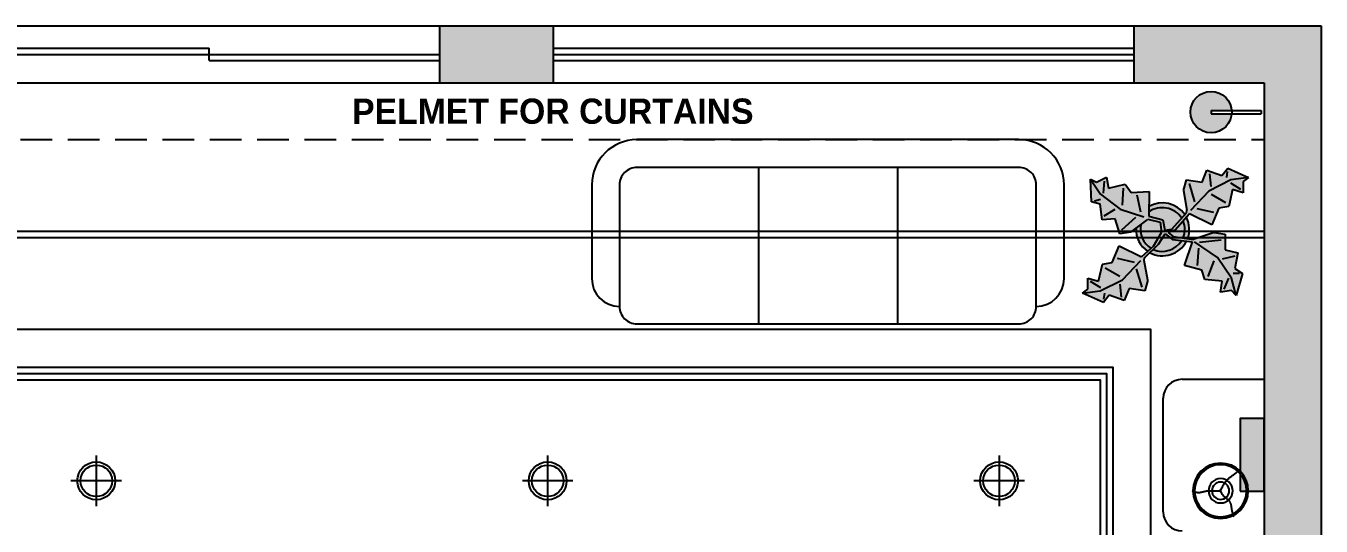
# Model space of a CAD drawing. Header units: inches. Extents: x 9636 to 21597, y -10243 to 557.
# Drawn here: x 16466.8 to 16672, y -7496.8 to -7417.7 of the extents above; entities that cross this region are included whole.
import ezdxf

# ---------------------------------------------------------------- set-up
doc = ezdxf.new("R2010")
doc.units = ezdxf.units.IN
doc.header["$MEASUREMENT"] = 0
doc.linetypes.add('DASHED', pattern=[0.75, 0.5, -0.25])
doc.layers.add('IEL-HATCH-002', color=7, linetype='Continuous')
doc.layers.add('TEFRİŞ', color=11, linetype='Continuous')
doc.styles.add('MtXpl_Stylus_BT', font='')
doc.styles.get('MtXpl_Stylus_BT').set_extended_font_data('Stylus BT', bold=True)

# ---------------------------------------------------------------- blocks, each defined once
blk = doc.blocks.new('bhtrht')
at = {"layer": 'IEL-HATCH-002', "true_color": 0x939598, "transparency": 33554687}
h = blk.add_hatch(color=252, dxfattribs=at)
h.dxf.hatch_style = 1
h.paths.add_polyline_path([(12208.66, -5928.51), (12166.16, -5928.51), (12166.16, -6030.51), (12169.83, -6030.51), (12175.16, -6030.51), (12175.16, -5942.51), (12180.16, -5942.51), (12180.16, -5937.51), (12208.66, -5937.51)])
h.paths.add_polyline_path([(12316.66, -5928.51), (12292.66, -5928.51), (12292.66, -5937.51), (12316.66, -5937.51)])
h.paths.add_polyline_path([(12395.16, -5928.51), (12316.66, -5928.51), (12316.66, -6147.51), (12323.16, -6147.51), (12323.16, -5937.51), (12395.16, -5937.51)])
h.paths.add_polyline_path([(12424.16, -6147.51), (12400.16, -6147.51), (12400.16, -6033.51), (12396.5, -6033.51), (12395.16, -6033.51), (12395.16, -6147.51), (12323.16, -6147.51), (12316.66, -6147.51), (12316.66, -6156.51), (12323.16, -6156.51), (12395.16, -6156.51), (12424.16, -6156.51), (12424.16, -6152.84)])
h.paths.add_polyline_path([(12316.66, -6147.51), (12175.16, -6147.51), (12175.16, -6127.81), (12175.16, -6084.51), (12184.66, -6084.51), (12184.66, -6079.51), (12175.16, -6079.51), (12175.16, -6072.51), (12166.16, -6072.51), (12166.16, -6156.51), (12316.66, -6156.51)])
h.paths.add_polyline_path([(12636.16, -5928.51), (12606.56, -5928.51), (12606.56, -5937.51), (12627.16, -5937.51), (12627.16, -6129.51), (12627.16, -6135.51), (12627.16, -6147.51), (12467.16, -6147.51), (12467.16, -6156.51), (12636.16, -6156.51)])
h.paths.add_polyline_path([(12514.56, -5928.51), (12496.56, -5928.51), (12496.56, -5937.51), (12514.56, -5937.51)], flags=17)
h.paths.add_polyline_path([(12423.56, -5928.51), (12395.16, -5928.51), (12395.16, -6003.51), (12400.16, -6003.51), (12400.16, -5937.51), (12423.56, -5937.51)])
h = blk.add_hatch(color=252, dxfattribs=at)
h.dxf.hatch_style = 1
h.set_gradient(color1=(88, 186, 72), color2=(19, 103, 52), name='CYLINDER')
h.paths.add_polyline_path([(12613.03, -5960.85), (12615.34, -5958.23), (12618.86, -5959.99), (12619.98, -5957.38), (12621.53, -5957.09), (12622.15, -5954.42), (12623.84, -5954.91), (12623.84, -5953.15), (12624.68, -5952.51), (12621.37, -5951.04), (12620.46, -5952.17), (12618.07, -5951.33), (12617.3, -5953.23), (12614.83, -5952.89), (12614.35, -5954.58), (12614.92, -5957.67), (12614.87, -5958.07), (12612.53, -5960.66), (12611.39, -5960.85), (12611.1, -5959.2), (12608.88, -5958.64), (12608.91, -5954.71), (12606.08, -5954.85), (12605.15, -5953.58), (12602.47, -5954.19), (12602.17, -5952.46), (12600.59, -5953.23), (12599.65, -5952.75), (12599.78, -5956.37), (12601.19, -5956.7), (12601.49, -5959.22), (12603.53, -5959.07), (12604.3, -5961.44), (12606.03, -5961.14), (12608.57, -5959.27), (12608.72, -5959.11), (12610.67, -5959.56), (12610.89, -5961.22), (12609.62, -5963.37), (12607.72, -5965.08), (12604.2, -5963.33), (12603.08, -5965.94), (12601.53, -5966.22), (12600.9, -5968.9), (12599.21, -5968.41), (12599.22, -5970.17), (12598.38, -5970.8), (12601.69, -5972.27), (12602.6, -5971.14), (12604.99, -5971.98), (12605.76, -5970.08), (12608.22, -5970.43), (12608.71, -5968.74), (12608.14, -5965.64), (12608.19, -5965.24), (12610.39, -5963.05), (12611.46, -5961.4), (12612.62, -5962.3), (12615.77, -5962.7), (12614.52, -5966.43), (12617.26, -5967.18), (12617.76, -5968.67), (12620.49, -5968.92), (12620.24, -5970.66), (12621.98, -5970.41), (12622.73, -5971.16), (12623.73, -5967.67), (12622.48, -5966.93), (12622.98, -5964.44), (12620.99, -5963.94), (12620.99, -5961.46), (12619.25, -5961.21), (12615.9, -5962.32), (12612.75, -5961.86), (12611.96, -5961.22)])
h = blk.add_hatch(color=252, dxfattribs=at)
h.dxf.hatch_style = 1
h.paths.add_polyline_path([(12608.89, -5957.95), (12608.88, -5958.64), (12611.1, -5959.2), (12611.39, -5960.85), (12612.53, -5960.66), (12614.09, -5958.94, 0.422139)])
h.paths.add_polyline_path([(12610.89, -5961.22), (12610.67, -5959.56), (12608.72, -5959.11), (12608.57, -5959.27), (12607.63, -5959.96, 0.320152), (12609.24, -5963.72), (12609.62, -5963.37)])
h.paths.add_polyline_path([(12614.1, -5962.49), (12612.62, -5962.3), (12611.46, -5961.4), (12610.39, -5963.05), (12609.52, -5963.91, 0.36519)])
h.paths.add_polyline_path([(12614.33, -5959.38), (12613.03, -5960.85), (12611.96, -5961.22), (12612.75, -5961.86), (12614.31, -5962.08, 0.188383)])
h = blk.add_hatch(color=252, dxfattribs=at)
h.dxf.hatch_style = 1
h.paths.add_polyline_path([(12608.9, -5957.09), (12608.89, -5957.95, -0.422139), (12614.09, -5958.94), (12614.59, -5958.38, 0.390322)])
h.paths.add_polyline_path([(12614.83, -5958.81), (12614.33, -5959.38, -0.188383), (12614.31, -5962.08), (12615.03, -5962.19, 0.204823)])
h.paths.add_polyline_path([(12614.85, -5962.58), (12614.1, -5962.49, -0.36519), (12609.52, -5963.91), (12609.04, -5964.4, 0.411659)])
h = blk.add_hatch(color=252, dxfattribs=at)
h.dxf.hatch_style = 1
h.paths.add_polyline_path([(12607.63, -5959.96), (12606.85, -5960.54, 0.259563), (12608.7, -5964.2), (12609.24, -5963.72, -0.320152)])
at = {"color": 252, "true_color": 0x939598}
for p, q in [((12395.16, -5928.51), (12636.16, -5928.51)), ((12496.56, -5937.51), (12496.56, -5928.51)), ((12514.56, -5937.51), (12514.56, -5928.51)), ((12606.56, -5937.51), (12606.56, -5928.51)), ((12636.16, -5928.51), (12636.16, -6156.51)), ((12423.56, -5932.01), (12460.06, -5932.01)), ((12460.06, -5934.01), (12460.06, -5932.01)), ((12514.56, -5932.01), (12606.56, -5932.01)), ((12423.56, -5933.01), (12496.56, -5933.01)), ((12460.06, -5934.01), (12496.56, -5934.01)), ((12514.56, -5933.01), (12606.56, -5933.01)), ((12514.56, -5934.01), (12606.56, -5934.01)), ((12400.16, -5937.51), (12627.16, -5937.51)), ((12627.16, -5937.51), (12627.16, -6129.51)), ((12588.3, -5946.51), (12527.8, -5946.51)), ((12547.05, -5950.91), (12547.05, -5975.66)), ((12569.05, -5950.91), (12569.05, -5975.66)), ((12620.46, -5952.17), (12621.37, -5951.04)), ((12621.37, -5951.04), (12624.68, -5952.51)), ((12599.78, -5956.37), (12599.65, -5952.75)), ((12599.65, -5952.75), (12600.59, -5953.23)), ((12599.65, -5952.75), (12601.2, -5955.12)), ((12600.59, -5953.23), (12602.17, -5952.46)), ((12601.68, -5954.97), (12601.85, -5953.08)), ((12602.17, -5952.46), (12602.47, -5954.19)), ((12614.35, -5954.58), (12614.83, -5952.89)), ((12614.83, -5952.89), (12617.3, -5953.23)), ((12617.3, -5953.23), (12618.07, -5951.33)), ((12618.07, -5951.33), (12620.46, -5952.17)), ((12621.87, -5952.87), (12618.36, -5954.64)), ((12618.49, -5951.9), (12618.71, -5953.94)), ((12621.3, -5951.54), (12621.17, -5952.52)), ((12624.68, -5952.51), (12621.87, -5952.87)), ((12624.68, -5952.51), (12623.84, -5953.15)), ((12623.84, -5953.15), (12623.84, -5954.91)), ((12520.65, -5953.66), (12520.65, -5968.51)), ((12595.45, -5968.51), (12595.45, -5953.66)), ((12601.2, -5955.12), (12604.33, -5957.51)), ((12602.47, -5954.19), (12605.15, -5953.58)), ((12604.83, -5954.21), (12604.65, -5956.88)), ((12605.15, -5953.58), (12606.08, -5954.85)), ((12606.08, -5954.85), (12608.91, -5954.71)), ((12607.63, -5958), (12607.02, -5955.32)), ((12608.91, -5954.71), (12608.88, -5958.64)), ((12614.35, -5954.58), (12614.92, -5957.67)), ((12615.26, -5953.45), (12616.11, -5956.33)), ((12618.36, -5954.64), (12615.47, -5957.73)), ((12621.1, -5956.53), (12618.78, -5955.2)), ((12622.15, -5954.42), (12621.53, -5957.09)), ((12621.8, -5953.37), (12623.42, -5954.35)), ((12623.84, -5954.91), (12622.15, -5954.42)), ((12601.19, -5956.7), (12599.78, -5956.37)), ((12600.25, -5956.22), (12601.2, -5955.91)), ((12601.49, -5959.22), (12601.19, -5956.7)), ((12619.98, -5957.38), (12618.86, -5959.99)), ((12621.53, -5957.09), (12619.98, -5957.38)), ((12603.53, -5959.07), (12601.49, -5959.22)), ((12601.81, -5958.59), (12603.54, -5957.5)), ((12604.3, -5961.44), (12603.53, -5959.07)), ((12604.33, -5957.51), (12608.1, -5958.72)), ((12604.62, -5960.81), (12606.84, -5958.78)), ((12606.03, -5961.14), (12608.57, -5959.27)), ((12608.57, -5959.27), (12608.72, -5959.11)), ((12608.72, -5959.11), (12610.67, -5959.56)), ((12608.88, -5958.64), (12611.1, -5959.2)), ((12611.1, -5959.2), (12611.39, -5960.85)), ((12612.53, -5960.66), (12614.87, -5958.07)), ((12615.34, -5958.23), (12613.03, -5960.85)), ((12614.87, -5958.07), (12614.92, -5957.67)), ((12618.86, -5959.99), (12615.34, -5958.23)), ((12616.46, -5957.39), (12619.14, -5958.01)), ((12606.03, -5961.14), (12604.3, -5961.44)), ((12609.62, -5963.37), (12610.89, -5961.22)), ((12610.39, -5963.05), (12611.46, -5961.4)), ((12610.67, -5959.56), (12610.67, -5959.56)), ((12610.67, -5959.56), (12610.89, -5961.22)), ((12611.39, -5960.85), (12612.53, -5960.66)), ((12611.46, -5961.4), (12612.62, -5962.3)), ((12613.03, -5960.85), (12611.96, -5961.22)), ((12611.96, -5961.22), (12612.75, -5961.86)), ((12619.25, -5961.21), (12615.9, -5962.32)), ((12619.25, -5961.21), (12620.99, -5961.46)), ((12620.99, -5961.46), (12620.99, -5963.94)), ((12603.08, -5965.94), (12604.2, -5963.33)), ((12604.2, -5963.33), (12607.72, -5965.08)), ((12609.62, -5963.37), (12607.72, -5965.08)), ((12608.19, -5965.24), (12610.39, -5963.05)), ((12612.62, -5962.3), (12615.77, -5962.7)), ((12612.75, -5961.86), (12615.9, -5962.32)), ((12614.52, -5966.43), (12615.77, -5962.7)), ((12619.75, -5965.19), (12616.12, -5962.71)), ((12616.92, -5962.76), (12620.33, -5962.35)), ((12606.6, -5965.93), (12603.92, -5965.3)), ((12608.14, -5965.64), (12608.19, -5965.24)), ((12616.76, -5963.69), (12616.51, -5966.43)), ((12621.98, -5968.42), (12619.75, -5965.19)), ((12622.48, -5964.94), (12620.49, -5965.44)), ((12620.99, -5963.94), (12622.98, -5964.44)), ((12622.98, -5964.44), (12622.48, -5966.93)), ((12600.9, -5968.9), (12601.53, -5966.22)), ((12601.53, -5966.22), (12603.08, -5965.94)), ((12601.96, -5966.78), (12604.28, -5968.11)), ((12604.7, -5968.68), (12607.59, -5965.62)), ((12607.8, -5969.87), (12606.95, -5966.98)), ((12608.71, -5968.74), (12608.14, -5965.64)), ((12617.26, -5967.18), (12614.52, -5966.43)), ((12617.76, -5968.67), (12617.26, -5967.18)), ((12618.25, -5968.17), (12619.25, -5965.68)), ((12622.48, -5966.93), (12623.73, -5967.67)), ((12599.22, -5970.17), (12599.21, -5968.41)), ((12599.21, -5968.41), (12600.9, -5968.9)), ((12601.26, -5969.95), (12599.64, -5968.97)), ((12601.19, -5970.44), (12604.7, -5968.68)), ((12604.57, -5971.42), (12604.35, -5969.38)), ((12608.71, -5968.74), (12608.22, -5970.43)), ((12620.49, -5968.92), (12617.76, -5968.67)), ((12620.24, -5970.66), (12620.49, -5968.92)), ((12621.49, -5968.42), (12620.74, -5970.16)), ((12622.73, -5971.16), (12621.98, -5968.42)), ((12623.23, -5967.67), (12622.23, -5967.67)), ((12623.73, -5967.67), (12622.73, -5971.16)), ((12598.38, -5970.8), (12599.22, -5970.17)), ((12598.38, -5970.8), (12601.19, -5970.44)), ((12601.69, -5972.27), (12598.38, -5970.8)), ((12602.6, -5971.14), (12601.69, -5972.27)), ((12601.76, -5971.78), (12601.89, -5970.79)), ((12604.99, -5971.98), (12602.6, -5971.14)), ((12605.76, -5970.08), (12604.99, -5971.98)), ((12608.22, -5970.43), (12605.76, -5970.08)), ((12621.98, -5970.41), (12620.24, -5970.66)), ((12622.73, -5971.16), (12621.98, -5970.41)), ((12614.16, -5984.44), (12627.16, -5984.44)), ((12627.16, -5984.44), (12627.16, -6008.44)), ((12611.16, -6005.44), (12611.16, -5987.44))]:
    blk.add_line(p, q, dxfattribs=at)
at = {"color": 252, "linetype": 'DASHED', "ltscale": 10, "true_color": 0x939598}
blk.add_line((12400.16, -5946.51), (12627.16, -5946.51), dxfattribs=at)
at = {"color": 252, "true_color": 0x939598}
blk.add_lwpolyline([(12527.8, -5975.66), (12588.3, -5975.66, 0.414214), (12591.05, -5972.91), (12591.05, -5953.66, 0.414214), (12588.3, -5950.91), (12527.8, -5950.91, 0.414214), (12525.05, -5953.66), (12525.05, -5972.91, 0.414214)], format="xyb", close=True, dxfattribs=at)
for centre, radius, start, end in [((12527.8, -5953.66), 7.15, 90, 180), ((12588.3, -5953.66), 7.15, 0, 90), ((12611.05, -5960.83), 4.31, 34.6099, 120.1028), ((12611, -5960.97), 3.69, 33.3774, 124.9414), ((12610.86, -5960.71), 3.71, 338.2396, 20.9137), ((12610.98, -5960.73), 4.31, 340.2076, 26.5091), ((12611.07, -5960.71), 4.22, 177.6517, 235.8548), ((12611.07, -5960.71), 3.52, 167.7009, 238.6725), ((12611.03, -5960.56), 4.33, 242.5812, 332.0847), ((12610.97, -5960.48), 3.72, 247.3711, 327.472), ((12525.05, -5968.51), 4.4, 180, 270), ((12591.05, -5968.51), 4.4, 270, 0), ((12614.16, -5987.44), 3, 90, 180), ((12614.16, -6005.44), 3, 180, 270)]:
    blk.add_arc(centre, radius, start, end, dxfattribs=at)
at = {"layer": 'TEFRİŞ', "color": 252, "linetype": 'Continuous', "true_color": 0x939598}
for p, q in [((12621.16, -6000.5), (12621.21, -6000.43)), ((12621.16, -6000.5), (12621.21, -6000.43)), ((12621.21, -6000.43), (12621.27, -6000.37)), ((12621.21, -6000.43), (12621.27, -6000.37)), ((12621.27, -6000.37), (12621.33, -6000.3)), ((12621.27, -6000.37), (12621.33, -6000.3)), ((12621.33, -6000.3), (12621.4, -6000.24)), ((12621.33, -6000.3), (12621.4, -6000.24)), ((12621.4, -6000.24), (12621.46, -6000.18)), ((12621.4, -6000.24), (12621.46, -6000.18)), ((12621.46, -6000.18), (12621.53, -6000.12)), ((12621.46, -6000.18), (12621.53, -6000.12)), ((12621.53, -6000.12), (12621.6, -6000.06)), ((12621.53, -6000.12), (12621.6, -6000.06)), ((12621.6, -6000.06), (12621.68, -6000)), ((12621.6, -6000.06), (12621.68, -6000)), ((12621.68, -6000), (12621.75, -5999.94)), ((12621.68, -6000), (12621.75, -5999.94)), ((12621.75, -5999.94), (12621.83, -5999.88)), ((12621.75, -5999.94), (12621.83, -5999.88)), ((12621.83, -5999.88), (12621.92, -5999.81)), ((12621.83, -5999.88), (12621.92, -5999.81)), ((12621.92, -5999.81), (12622, -5999.75)), ((12621.92, -5999.81), (12622, -5999.75)), ((12622, -5999.75), (12622.1, -5999.69)), ((12622, -5999.75), (12622.1, -5999.69)), ((12622.1, -5999.69), (12622.19, -5999.62)), ((12622.1, -5999.69), (12622.19, -5999.62)), ((12622.19, -5999.62), (12622.3, -5999.55)), ((12622.19, -5999.62), (12622.3, -5999.55)), ((12622.3, -5999.55), (12622.41, -5999.47)), ((12622.3, -5999.55), (12622.41, -5999.47)), ((12622.41, -5999.47), (12622.52, -5999.39)), ((12622.41, -5999.47), (12622.52, -5999.39)), ((12622.52, -5999.39), (12622.65, -5999.31)), ((12622.52, -5999.39), (12622.65, -5999.31)), ((12622.65, -5999.31), (12622.78, -5999.21)), ((12622.65, -5999.31), (12622.78, -5999.21)), ((12622.78, -5999.21), (12622.93, -5999.1)), ((12622.78, -5999.21), (12622.93, -5999.1)), ((12622.93, -5999.1), (12623.08, -5998.98)), ((12622.93, -5999.1), (12623.08, -5998.98)), ((12623.08, -5998.98), (12623.25, -5998.84)), ((12623.08, -5998.98), (12623.25, -5998.84)), ((12623.25, -5998.84), (12623.43, -5998.69)), ((12623.25, -5998.84), (12623.43, -5998.69)), ((12615.86, -6002.19), (12615.72, -6002.14)), ((12615.86, -6002.19), (12615.72, -6002.14)), ((12615.99, -6002.24), (12615.86, -6002.19)), ((12615.99, -6002.24), (12615.86, -6002.19)), ((12616.11, -6002.28), (12615.99, -6002.24)), ((12616.11, -6002.28), (12615.99, -6002.24)), ((12616.24, -6002.32), (12616.11, -6002.28)), ((12616.24, -6002.32), (12616.11, -6002.28)), ((12616.36, -6002.35), (12616.24, -6002.32)), ((12616.36, -6002.35), (12616.24, -6002.32)), ((12616.47, -6002.38), (12616.36, -6002.35)), ((12616.47, -6002.38), (12616.36, -6002.35)), ((12616.58, -6002.4), (12616.47, -6002.38)), ((12616.58, -6002.4), (12616.47, -6002.38)), ((12616.68, -6002.41), (12616.58, -6002.4)), ((12616.68, -6002.41), (12616.58, -6002.4)), ((12616.77, -6002.42), (12616.68, -6002.41)), ((12616.77, -6002.42), (12616.68, -6002.41)), ((12616.87, -6002.41), (12616.77, -6002.42)), ((12616.87, -6002.41), (12616.77, -6002.42)), ((12616.95, -6002.4), (12616.87, -6002.41)), ((12616.95, -6002.4), (12616.87, -6002.41)), ((12617.04, -6002.38), (12616.95, -6002.4)), ((12617.04, -6002.38), (12616.95, -6002.4)), ((12617.12, -6002.36), (12617.04, -6002.38)), ((12617.12, -6002.36), (12617.04, -6002.38)), ((12617.2, -6002.34), (12617.12, -6002.36)), ((12617.2, -6002.34), (12617.12, -6002.36)), ((12617.28, -6002.32), (12617.2, -6002.34)), ((12617.28, -6002.32), (12617.2, -6002.34)), ((12617.36, -6002.3), (12617.28, -6002.32)), ((12617.36, -6002.3), (12617.28, -6002.32)), ((12617.44, -6002.28), (12617.36, -6002.3)), ((12617.44, -6002.28), (12617.36, -6002.3)), ((12617.52, -6002.26), (12617.44, -6002.28)), ((12617.52, -6002.26), (12617.44, -6002.28)), ((12617.6, -6002.24), (12617.52, -6002.26)), ((12617.6, -6002.24), (12617.52, -6002.26)), ((12617.68, -6002.23), (12617.6, -6002.24)), ((12617.68, -6002.23), (12617.6, -6002.24)), ((12617.76, -6002.21), (12617.68, -6002.23)), ((12617.76, -6002.21), (12617.68, -6002.23)), ((12617.84, -6002.19), (12617.76, -6002.21)), ((12617.84, -6002.19), (12617.76, -6002.21)), ((12617.91, -6002.18), (12617.84, -6002.19)), ((12617.91, -6002.18), (12617.84, -6002.19)), ((12617.99, -6002.17), (12617.91, -6002.18)), ((12617.99, -6002.17), (12617.91, -6002.18)), ((12618.07, -6002.16), (12617.99, -6002.17)), ((12618.07, -6002.16), (12617.99, -6002.17)), ((12618.14, -6002.15), (12618.07, -6002.16)), ((12618.14, -6002.15), (12618.07, -6002.16)), ((12618.22, -6002.14), (12618.14, -6002.15)), ((12618.22, -6002.14), (12618.14, -6002.15)), ((12618.29, -6002.14), (12618.22, -6002.14)), ((12618.29, -6002.14), (12618.22, -6002.14)), ((12618.37, -6002.14), (12618.29, -6002.14)), ((12618.37, -6002.14), (12618.29, -6002.14)), ((12618.45, -6002.13), (12618.37, -6002.14)), ((12618.45, -6002.13), (12618.37, -6002.14)), ((12618.53, -6002.13), (12618.45, -6002.13)), ((12618.53, -6002.13), (12618.45, -6002.13)), ((12618.61, -6002.13), (12618.53, -6002.13)), ((12618.61, -6002.13), (12618.53, -6002.13)), ((12618.69, -6002.14), (12618.61, -6002.13)), ((12618.69, -6002.14), (12618.61, -6002.13)), ((12618.78, -6002.14), (12618.69, -6002.14)), ((12618.78, -6002.14), (12618.69, -6002.14)), ((12618.86, -6002.14), (12618.78, -6002.14)), ((12618.86, -6002.14), (12618.78, -6002.14)), ((12618.95, -6002.14), (12618.86, -6002.14)), ((12618.95, -6002.14), (12618.86, -6002.14)), ((12619.04, -6002.14), (12618.95, -6002.14)), ((12619.04, -6002.14), (12618.95, -6002.14)), ((12619.14, -6002.15), (12619.04, -6002.14)), ((12619.14, -6002.15), (12619.04, -6002.14)), ((12619.23, -6002.14), (12619.14, -6002.15)), ((12619.23, -6002.14), (12619.14, -6002.15)), ((12619.33, -6002.14), (12619.23, -6002.14)), ((12619.33, -6002.14), (12619.23, -6002.14)), ((12619.44, -6002.14), (12619.33, -6002.14)), ((12619.44, -6002.14), (12619.33, -6002.14)), ((12619.56, -6002.14), (12619.44, -6002.14)), ((12619.56, -6002.14), (12619.44, -6002.14)), ((12619.68, -6002.14), (12619.56, -6002.14)), ((12619.68, -6002.14), (12619.56, -6002.14)), ((12619.83, -6002.14), (12619.68, -6002.14)), ((12619.83, -6002.14), (12619.68, -6002.14)), ((12619.99, -6002.14), (12619.83, -6002.14)), ((12619.99, -6002.14), (12619.83, -6002.14)), ((12620.17, -6002.15), (12619.99, -6002.14)), ((12620.17, -6002.15), (12619.99, -6002.14)), ((12620.11, -6002.26), (12620.21, -6002.06)), ((12620.11, -6002.26), (12620.21, -6002.06)), ((12620.38, -6002.17), (12620.17, -6002.15)), ((12620.38, -6002.17), (12620.17, -6002.15)), ((12620.18, -6002.07), (12620.29, -6002.27)), ((12620.18, -6002.07), (12620.29, -6002.27)), ((12620.21, -6002.06), (12620.3, -6001.89)), ((12620.21, -6002.06), (12620.3, -6001.89)), ((12620.29, -6002.27), (12620.4, -6002.45)), ((12620.29, -6002.27), (12620.4, -6002.45)), ((12620.3, -6001.89), (12620.38, -6001.74)), ((12620.3, -6001.89), (12620.38, -6001.74)), ((12620.38, -6001.74), (12620.45, -6001.6)), ((12620.38, -6001.74), (12620.45, -6001.6)), ((12620.4, -6002.45), (12620.51, -6002.61)), ((12620.4, -6002.45), (12620.51, -6002.61)), ((12620.45, -6001.6), (12620.53, -6001.48)), ((12620.45, -6001.6), (12620.53, -6001.48)), ((12620.53, -6001.48), (12620.59, -6001.37)), ((12620.53, -6001.48), (12620.59, -6001.37)), ((12620.59, -6001.37), (12620.65, -6001.27)), ((12620.59, -6001.37), (12620.65, -6001.27)), ((12620.65, -6001.27), (12620.71, -6001.18)), ((12620.65, -6001.27), (12620.71, -6001.18)), ((12620.71, -6001.18), (12620.76, -6001.09)), ((12620.71, -6001.18), (12620.76, -6001.09)), ((12620.76, -6001.09), (12620.81, -6001.01)), ((12620.76, -6001.09), (12620.81, -6001.01)), ((12620.81, -6001.01), (12620.86, -6000.93)), ((12620.81, -6001.01), (12620.86, -6000.93)), ((12620.86, -6000.93), (12620.91, -6000.85)), ((12620.86, -6000.93), (12620.91, -6000.85)), ((12620.91, -6000.85), (12620.96, -6000.77)), ((12620.91, -6000.85), (12620.96, -6000.77)), ((12620.96, -6000.77), (12621, -6000.7)), ((12620.96, -6000.77), (12621, -6000.7)), ((12621, -6000.7), (12621.05, -6000.63)), ((12621, -6000.7), (12621.05, -6000.63)), ((12621.05, -6000.63), (12621.1, -6000.56)), ((12621.05, -6000.63), (12621.1, -6000.56)), ((12621.1, -6000.56), (12621.16, -6000.5)), ((12621.1, -6000.56), (12621.16, -6000.5)), ((12620.51, -6002.61), (12620.62, -6002.75)), ((12620.51, -6002.61), (12620.62, -6002.75)), ((12620.62, -6002.75), (12620.72, -6002.86)), ((12620.62, -6002.75), (12620.72, -6002.86)), ((12620.72, -6002.86), (12620.83, -6002.97)), ((12620.72, -6002.86), (12620.83, -6002.97)), ((12620.83, -6002.97), (12620.92, -6003.06)), ((12620.83, -6002.97), (12620.92, -6003.06)), ((12620.92, -6003.06), (12621.02, -6003.15)), ((12620.92, -6003.06), (12621.02, -6003.15)), ((12621.02, -6003.15), (12621.11, -6003.22)), ((12621.02, -6003.15), (12621.11, -6003.22)), ((12621.11, -6003.22), (12621.19, -6003.3)), ((12621.11, -6003.22), (12621.19, -6003.3)), ((12621.19, -6003.3), (12621.27, -6003.37)), ((12621.19, -6003.3), (12621.27, -6003.37)), ((12621.27, -6003.37), (12621.35, -6003.44)), ((12621.27, -6003.37), (12621.35, -6003.44)), ((12621.35, -6003.44), (12621.42, -6003.51)), ((12621.35, -6003.44), (12621.42, -6003.51)), ((12621.42, -6003.51), (12621.49, -6003.57)), ((12621.42, -6003.51), (12621.49, -6003.57)), ((12621.49, -6003.57), (12621.55, -6003.64)), ((12621.49, -6003.57), (12621.55, -6003.64)), ((12621.55, -6003.64), (12621.6, -6003.71)), ((12621.55, -6003.64), (12621.6, -6003.71)), ((12621.6, -6003.71), (12621.65, -6003.78)), ((12621.6, -6003.71), (12621.65, -6003.78)), ((12621.65, -6003.78), (12621.7, -6003.84)), ((12621.65, -6003.78), (12621.7, -6003.84)), ((12621.7, -6003.84), (12621.73, -6003.92)), ((12621.7, -6003.84), (12621.73, -6003.92)), ((12621.73, -6003.92), (12621.77, -6003.99)), ((12621.73, -6003.92), (12621.77, -6003.99)), ((12621.77, -6003.99), (12621.8, -6004.06)), ((12621.77, -6003.99), (12621.8, -6004.06)), ((12621.8, -6004.06), (12621.83, -6004.13)), ((12621.8, -6004.06), (12621.83, -6004.13)), ((12621.83, -6004.13), (12621.85, -6004.21)), ((12621.83, -6004.13), (12621.85, -6004.21)), ((12621.85, -6004.21), (12621.87, -6004.28)), ((12621.85, -6004.21), (12621.87, -6004.28)), ((12621.87, -6004.28), (12621.89, -6004.35)), ((12621.87, -6004.28), (12621.89, -6004.35)), ((12621.89, -6004.35), (12621.9, -6004.43)), ((12621.89, -6004.35), (12621.9, -6004.43)), ((12621.9, -6004.43), (12621.92, -6004.5)), ((12621.9, -6004.43), (12621.92, -6004.5)), ((12621.92, -6004.5), (12621.93, -6004.58)), ((12621.92, -6004.5), (12621.93, -6004.58)), ((12619.45, -6006.16), (12619.5, -6006.23)), ((12619.45, -6006.16), (12619.5, -6006.23)), ((12621.93, -6004.58), (12621.94, -6004.65)), ((12621.93, -6004.58), (12621.94, -6004.65)), ((12621.94, -6004.65), (12621.94, -6004.72)), ((12621.94, -6004.65), (12621.94, -6004.72)), ((12621.94, -6004.72), (12621.95, -6004.8)), ((12621.94, -6004.72), (12621.95, -6004.8)), ((12621.95, -6004.8), (12621.96, -6004.87)), ((12621.95, -6004.8), (12621.96, -6004.87)), ((12621.96, -6004.87), (12621.97, -6004.94)), ((12621.96, -6004.87), (12621.97, -6004.94)), ((12621.97, -6004.94), (12621.98, -6005.02)), ((12621.97, -6004.94), (12621.98, -6005.02)), ((12621.98, -6005.02), (12621.99, -6005.1)), ((12621.98, -6005.02), (12621.99, -6005.1)), ((12621.99, -6005.1), (12622.01, -6005.17)), ((12621.99, -6005.1), (12622.01, -6005.17)), ((12622.01, -6005.17), (12622.02, -6005.25)), ((12622.01, -6005.17), (12622.02, -6005.25)), ((12622.02, -6005.25), (12622.04, -6005.33)), ((12622.02, -6005.25), (12622.04, -6005.33)), ((12622.04, -6005.33), (12622.06, -6005.42)), ((12622.04, -6005.33), (12622.06, -6005.42)), ((12622.06, -6005.42), (12622.08, -6005.51)), ((12622.06, -6005.42), (12622.08, -6005.51)), ((12622.08, -6005.51), (12622.11, -6005.6)), ((12622.08, -6005.51), (12622.11, -6005.6)), ((12622.11, -6005.6), (12622.14, -6005.7)), ((12622.11, -6005.6), (12622.14, -6005.7)), ((12622.14, -6005.7), (12622.17, -6005.8)), ((12622.14, -6005.7), (12622.17, -6005.8)), ((12622.17, -6005.8), (12622.21, -6005.9)), ((12622.17, -6005.8), (12622.21, -6005.9)), ((12622.21, -6005.9), (12622.25, -6005.99)), ((12622.21, -6005.9), (12622.25, -6005.99)), ((12622.25, -6005.99), (12622.29, -6006.08)), ((12622.25, -6005.99), (12622.29, -6006.08)), ((12622.29, -6006.08), (12622.34, -6006.16)), ((12622.29, -6006.08), (12622.34, -6006.16))]:
    blk.add_line(p, q, dxfattribs=at)
at = {"layer": 'TEFRİŞ', "color": 252, "linetype": 'Continuous', "true_color": 0x939598, "extrusion": (0, 0, -1)}
for major_axis, start_param, end_param in [((-3.1, 3.1), 3.926991, 10.210176), ((-2.91, -2.91), 5.497787, 11.780972), ((-2.91, -2.91), 5.497787, 11.780972), ((-1.36, -1.36), 5.497787, 11.780972), ((-1.36, -1.36), 5.497787, 11.780972), ((-0.969, -0.969), 5.497787, 11.780972), ((-0.969, -0.969), 5.497787, 11.780972)]:
    blk.add_ellipse((12620.24, -6002.09), major_axis=major_axis, ratio=1, start_param=start_param, end_param=end_param, dxfattribs=at)
at = {"color": 252, "true_color": 0x939598, "style": 'MtXpl_Stylus_BT'}
blk.add_text('PELMET FOR CURTAINS', height=4, rotation=0.0094, dxfattribs=at).set_placement((12482.68, -5944.01))
blk = doc.blocks.new('WGGG')
at = {"layer": 'IEL-HATCH-002', "transparency": 33554687}
h = blk.add_hatch(color=5, dxfattribs=at)
h.dxf.hatch_style = 1
h.paths.add_polyline_path([(4623.51, 516.19), (4635.02, 516.19), (4635.02, 520.02), (4623.51, 520.02)])
blk.add_lwpolyline([(4623.51, 520.02), (4623.51, 516.19), (4635.02, 516.19), (4635.02, 520.02)], close=True)
blk = doc.blocks.new('HT')
at = {"layer": 'IEL-HATCH-002', "true_color": 0xf7f281, "transparency": 33554687}
h = blk.add_hatch(color=51, dxfattribs=at)
h.dxf.hatch_style = 1
h.paths.add_polyline_path([(4618.55, 566.68, 0.962396), (4625.07, 566.43), (4621.82, 566.43), (4621.82, 566.93), (4625.07, 566.93, 0.962396)])
for p, q in [((4621.82, 566.93), (4629.77, 566.93)), ((4621.82, 566.93), (4621.82, 566.43)), ((4621.82, 566.43), (4629.77, 566.43)), ((4629.77, 566.93), (4629.77, 566.43))]:
    blk.add_line(p, q)
blk.add_circle((4621.82, 566.68), 3.27)
blk = doc.blocks.new('ger')
at = {"color": 5}
for p, q in [((6473.06, -970.68), (6473.07, -978.68)), ((6469.07, -974.68), (6477.07, -974.68))]:
    blk.add_line(p, q, dxfattribs=at)
for radius in [3, 2.5]:
    blk.add_circle((6473.07, -974.68), radius, dxfattribs=at)

msp = doc.modelspace()

# ---------------------------------------------------------------- linework, layer by layer
at = {"color": 2, "true_color": 0xf1eb1f}
for points in [[(16435.98, -7450.18), (16662.98, -7450.18)], [(16435.98, -7451.18), (16662.98, -7451.18)]]:
    msp.add_lwpolyline(points, dxfattribs=at)
for points in [[(16453.98, -7465.68), (16644.98, -7465.68), (16644.98, -7606.68), (16453.98, -7606.68)], [(16459.98, -7471.68), (16638.98, -7471.68), (16638.98, -7600.68), (16459.98, -7600.68)]]:
    msp.add_lwpolyline(points, close=True)
at = {"color": 41, "true_color": 0xf4ee51}
for points in [[(16460.98, -7472.68), (16637.98, -7472.68), (16637.98, -7599.68), (16460.98, -7599.68)], [(16461.98, -7473.68), (16636.98, -7473.68), (16636.98, -7598.68), (16461.98, -7598.68)]]:
    msp.add_lwpolyline(points, close=True, dxfattribs=at)

# ---------------------------------------------------------------- block references
for name, p in [('bhtrht', (4035.82, -1489.17)), ('HT', (12032.74, -7998))]:
    msp.add_blockref(name, p)
for name, p, rotation in [('WGGG', (17179.17, -12114.81), 90), ('ger', (17452.66, -1016.61), 270), ('ger', (17524.16, -1016.61), 270), ('ger', (17595.66, -1016.61), 270)]:
    msp.add_blockref(name, p, dxfattribs=dict(rotation=rotation))

doc.saveas('drawing.dxf')
